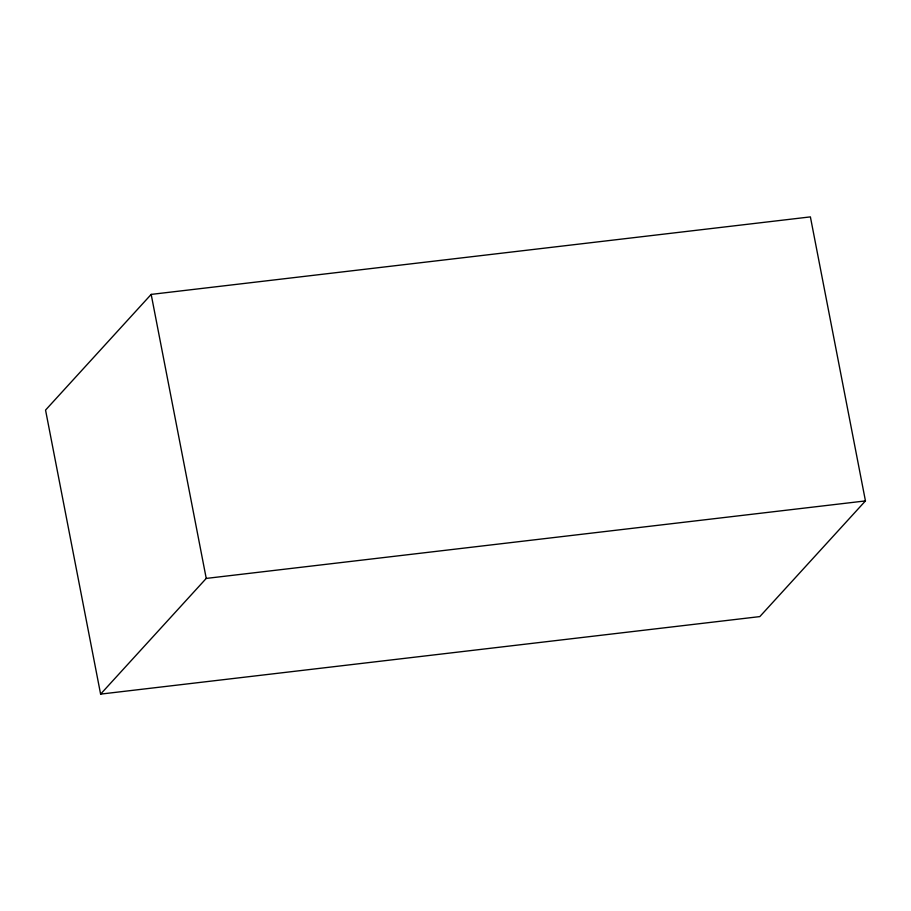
<?xml version="1.0" encoding="UTF-8"?>
<svg xmlns="http://www.w3.org/2000/svg" width="911" height="911" viewBox="0 0 911 911"><rect width="100%" height="100%" fill="white"/><g stroke="black" fill="none" stroke-linecap="round" stroke-linejoin="round"><path stroke-width="1.37" d="M151.18 294.401L45.55 410.087L100.609 694.114L759.82 616.599L865.45 500.913L810.391 216.886L151.18 294.401L206.239 578.417L100.609 694.114M206.239 578.417L865.45 500.913"/></g></svg>
